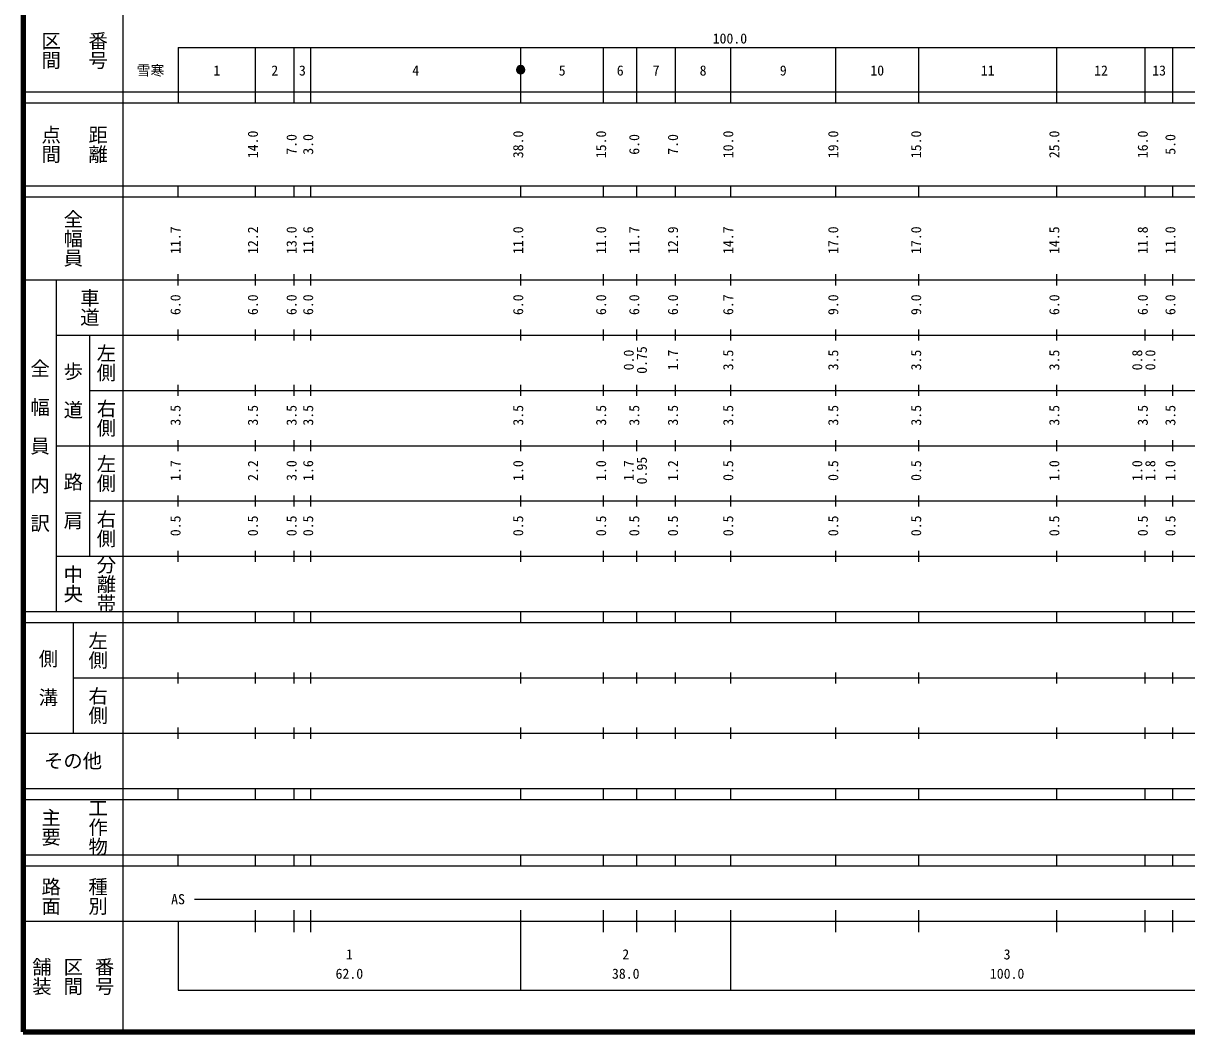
# Model space of a CAD drawing. Units: millimetres on the paper, enlarged 1000 times. Extents: x 40000 to 680000, y 20000 to 380000.
# Drawn here: x 40000 to 250498, y 20000 to 202409 of the extents above; entities that cross this region are included whole.
import ezdxf
from ezdxf.enums import TextEntityAlignment as Align

# ---------------------------------------------------------------- set-up
doc = ezdxf.new("R2010")
doc.units = ezdxf.units.MM
doc.header["$LTSCALE"] = 1000
doc.layers.add('M-TTL', color=2, linetype='Continuous', lineweight=140)
doc.layers.add('M-TTL-BAND', color=7, linetype='Continuous', lineweight=25)
doc.styles.add('@ＭＳ ゴシック', font='')
doc.styles.add('ＭＳ ゴシック', font='')
doc.styles.get('@ＭＳ ゴシック').set_extended_font_data('@MS Gothic')
doc.styles.get('ＭＳ ゴシック').set_extended_font_data('MS Gothic')

msp = doc.modelspace()

# ---------------------------------------------------------------- hatches: boundary and pattern name
at = {"layer": 'M-TTL-BAND'}
msp.add_hatch(color=256, dxfattribs=at).paths.add_polyline_path([(130750, 194000, 1), (129250, 194000, 1)])

# ---------------------------------------------------------------- linework, layer by layer
at = {"layer": 'M-TTL'}
for p, q in [((40000, 380000), (40000, 20000)), ((40000, 20000), (680000, 20000))]:
    msp.add_line(p, q, dxfattribs=at)
at = {"layer": 'M-TTL-BAND'}
for p, q in [((58000, 370000), (58000, 20000)), ((68000, 198000), (579000, 198000)), ((68000, 198000), (68000, 188000)), ((82000, 188000), (82000, 198000)), ((89000, 188000), (89000, 198000)), ((92000, 188000), (92000, 198000)), ((130000, 188000), (130000, 198000)), ((145000, 188000), (145000, 198000)), ((151000, 188000), (151000, 198000)), ((158000, 188000), (158000, 198000)), ((168000, 188000), (168000, 198000)), ((187000, 188000), (187000, 198000)), ((202000, 188000), (202000, 198000)), ((227000, 188000), (227000, 198000)), ((243000, 188000), (243000, 198000)), ((248000, 188000), (248000, 198000)), ((40000, 190000), (579000, 190000)), ((40000, 188000), (579000, 188000)), ((40000, 173000), (579000, 173000)), ((68000, 171000), (68000, 173000)), ((82000, 171000), (82000, 173000)), ((89000, 171000), (89000, 173000)), ((92000, 171000), (92000, 173000)), ((130000, 171000), (130000, 173000)), ((145000, 171000), (145000, 173000)), ((151000, 171000), (151000, 173000)), ((158000, 171000), (158000, 173000)), ((168000, 171000), (168000, 173000)), ((187000, 171000), (187000, 173000)), ((202000, 171000), (202000, 173000)), ((227000, 171000), (227000, 173000)), ((243000, 171000), (243000, 173000)), ((248000, 171000), (248000, 173000)), ((40000, 171000), (579000, 171000)), ((40000, 156000), (579000, 156000)), ((46000, 96000), (46000, 156000)), ((68000, 155000), (68000, 157000)), ((82000, 155000), (82000, 157000)), ((89000, 155000), (89000, 157000)), ((92000, 155000), (92000, 157000)), ((130000, 155000), (130000, 157000)), ((145000, 155000), (145000, 157000)), ((151000, 155000), (151000, 157000)), ((158000, 155000), (158000, 157000)), ((168000, 155000), (168000, 157000)), ((187000, 155000), (187000, 157000)), ((202000, 155000), (202000, 157000)), ((227000, 155000), (227000, 157000)), ((243000, 155000), (243000, 157000)), ((248000, 155000), (248000, 157000)), ((46000, 146000), (579000, 146000)), ((52000, 146000), (52000, 106000)), ((68000, 145000), (68000, 147000)), ((82000, 145000), (82000, 147000)), ((89000, 145000), (89000, 147000)), ((92000, 145000), (92000, 147000)), ((130000, 145000), (130000, 147000)), ((145000, 145000), (145000, 147000)), ((151000, 145000), (151000, 147000)), ((158000, 145000), (158000, 147000)), ((168000, 145000), (168000, 147000)), ((187000, 145000), (187000, 147000)), ((202000, 145000), (202000, 147000)), ((227000, 145000), (227000, 147000)), ((243000, 145000), (243000, 147000)), ((248000, 145000), (248000, 147000)), ((68000, 135000), (68000, 137000)), ((82000, 135000), (82000, 137000)), ((89000, 135000), (89000, 137000)), ((92000, 135000), (92000, 137000)), ((130000, 135000), (130000, 137000)), ((145000, 135000), (145000, 137000)), ((151000, 135000), (151000, 137000)), ((158000, 135000), (158000, 137000)), ((168000, 135000), (168000, 137000)), ((187000, 135000), (187000, 137000)), ((202000, 135000), (202000, 137000)), ((227000, 135000), (227000, 137000)), ((243000, 135000), (243000, 137000)), ((248000, 135000), (248000, 137000)), ((52000, 136000), (579000, 136000)), ((68000, 125000), (68000, 127000)), ((82000, 125000), (82000, 127000)), ((89000, 125000), (89000, 127000)), ((92000, 125000), (92000, 127000)), ((130000, 125000), (130000, 127000)), ((145000, 125000), (145000, 127000)), ((151000, 125000), (151000, 127000)), ((158000, 125000), (158000, 127000)), ((168000, 125000), (168000, 127000)), ((187000, 125000), (187000, 127000)), ((202000, 125000), (202000, 127000)), ((227000, 125000), (227000, 127000)), ((243000, 125000), (243000, 127000)), ((248000, 125000), (248000, 127000)), ((46000, 126000), (579000, 126000)), ((52000, 116000), (579000, 116000)), ((68000, 115000), (68000, 117000)), ((82000, 115000), (82000, 117000)), ((89000, 115000), (89000, 117000)), ((92000, 115000), (92000, 117000)), ((130000, 115000), (130000, 117000)), ((145000, 115000), (145000, 117000)), ((151000, 115000), (151000, 117000)), ((158000, 115000), (158000, 117000)), ((168000, 115000), (168000, 117000)), ((187000, 115000), (187000, 117000)), ((202000, 115000), (202000, 117000)), ((227000, 115000), (227000, 117000)), ((243000, 115000), (243000, 117000)), ((248000, 115000), (248000, 117000)), ((46000, 106000), (579000, 106000)), ((68000, 105000), (68000, 107000)), ((82000, 105000), (82000, 107000)), ((89000, 105000), (89000, 107000)), ((92000, 105000), (92000, 107000)), ((130000, 105000), (130000, 107000)), ((145000, 105000), (145000, 107000)), ((151000, 105000), (151000, 107000)), ((158000, 105000), (158000, 107000)), ((168000, 105000), (168000, 107000)), ((187000, 105000), (187000, 107000)), ((202000, 105000), (202000, 107000)), ((227000, 105000), (227000, 107000)), ((243000, 105000), (243000, 107000)), ((248000, 105000), (248000, 107000)), ((40000, 96000), (579000, 96000)), ((68000, 94000), (68000, 96000)), ((82000, 94000), (82000, 96000)), ((89000, 94000), (89000, 96000)), ((92000, 94000), (92000, 96000)), ((130000, 94000), (130000, 96000)), ((145000, 94000), (145000, 96000)), ((151000, 94000), (151000, 96000)), ((158000, 94000), (158000, 96000)), ((168000, 94000), (168000, 96000)), ((187000, 94000), (187000, 96000)), ((202000, 94000), (202000, 96000)), ((227000, 94000), (227000, 96000)), ((243000, 94000), (243000, 96000)), ((248000, 94000), (248000, 96000)), ((40000, 94000), (579000, 94000)), ((49000, 94000), (49000, 74000)), ((68000, 83000), (68000, 85000)), ((82000, 83000), (82000, 85000)), ((89000, 83000), (89000, 85000)), ((92000, 83000), (92000, 85000)), ((130000, 83000), (130000, 85000)), ((145000, 83000), (145000, 85000)), ((151000, 83000), (151000, 85000)), ((158000, 83000), (158000, 85000)), ((168000, 83000), (168000, 85000)), ((187000, 83000), (187000, 85000)), ((202000, 83000), (202000, 85000)), ((227000, 83000), (227000, 85000)), ((243000, 83000), (243000, 85000)), ((248000, 83000), (248000, 85000)), ((49000, 84000), (579000, 84000)), ((40000, 74000), (579000, 74000)), ((68000, 73000), (68000, 75000)), ((82000, 73000), (82000, 75000)), ((89000, 73000), (89000, 75000)), ((92000, 73000), (92000, 75000)), ((130000, 73000), (130000, 75000)), ((145000, 73000), (145000, 75000)), ((151000, 73000), (151000, 75000)), ((158000, 73000), (158000, 75000)), ((168000, 73000), (168000, 75000)), ((187000, 73000), (187000, 75000)), ((202000, 73000), (202000, 75000)), ((227000, 73000), (227000, 75000)), ((243000, 73000), (243000, 75000)), ((248000, 73000), (248000, 75000)), ((40000, 64000), (579000, 64000)), ((68000, 62000), (68000, 64000)), ((82000, 62000), (82000, 64000)), ((89000, 62000), (89000, 64000)), ((92000, 62000), (92000, 64000)), ((130000, 62000), (130000, 64000)), ((145000, 62000), (145000, 64000)), ((151000, 62000), (151000, 64000)), ((158000, 62000), (158000, 64000)), ((168000, 62000), (168000, 64000)), ((187000, 62000), (187000, 64000)), ((202000, 62000), (202000, 64000)), ((227000, 62000), (227000, 64000)), ((243000, 62000), (243000, 64000)), ((248000, 62000), (248000, 64000)), ((40000, 62000), (579000, 62000)), ((40000, 52000), (579000, 52000)), ((68000, 50000), (68000, 52000)), ((82000, 50000), (82000, 52000)), ((89000, 50000), (89000, 52000)), ((92000, 50000), (92000, 52000)), ((130000, 50000), (130000, 52000)), ((145000, 50000), (145000, 52000)), ((151000, 50000), (151000, 52000)), ((158000, 50000), (158000, 52000)), ((168000, 50000), (168000, 52000)), ((187000, 50000), (187000, 52000)), ((202000, 50000), (202000, 52000)), ((227000, 50000), (227000, 52000)), ((243000, 50000), (243000, 52000)), ((248000, 50000), (248000, 52000)), ((40000, 50000), (579000, 50000)), ((71000, 44000), (559000, 44000)), ((40000, 40000), (579000, 40000)), ((68000, 40000), (68000, 27500)), ((82000, 38000), (82000, 42000)), ((89000, 38000), (89000, 42000)), ((92000, 38000), (92000, 42000)), ((130000, 27500), (130000, 42000)), ((145000, 38000), (145000, 42000)), ((151000, 38000), (151000, 42000)), ((158000, 38000), (158000, 42000)), ((168000, 27500), (168000, 42000)), ((187000, 38000), (187000, 42000)), ((202000, 38000), (202000, 42000)), ((227000, 38000), (227000, 42000)), ((243000, 38000), (243000, 42000)), ((248000, 38000), (248000, 42000)), ((68000, 27500), (579000, 27500))]:
    msp.add_line(p, q, dxfattribs=at)
msp.add_lwpolyline([(130750, 194000, 1), (129250, 194000, 1)], format="xyb", close=True, dxfattribs=at)

# ---------------------------------------------------------------- texts
at = {"layer": 'M-TTL-BAND', "style": '@ＭＳ ゴシック'}
for s, p in [('区間', (45000, 197500)), ('番号', (53500, 197500)), ('点間', (45000, 180500)), ('距離', (53500, 180500)), ('全幅員', (49000, 163500)), ('車道', (52000, 151000)), ('左側', (55000, 141000)), ('全\u3000幅\u3000員\u3000内\u3000訳', (43000, 126000)), ('歩\u3000道', (49000, 136000)), ('右側', (55000, 131000)), ('左側', (55000, 121000)), ('路\u3000肩', (49000, 116000)), ('右側', (55000, 111000)), ('分離帯', (55000, 101000)), ('中央', (49000, 101000)), ('左側', (53500, 89000)), ('側\u3000溝', (44500, 84000)), ('右側', (53500, 79000)), ('工作物', (53500, 57000)), ('主要', (45000, 57000)), ('路面', (45000, 44500)), ('種別', (53500, 44500)), ('舗装', (43333, 30000)), ('区間', (49000, 30000)), ('番号', (54667, 30000))]:
    msp.add_text(s, height=2566, rotation=270, dxfattribs=at).set_placement(p, align=Align.MIDDLE_CENTER)
at = {"layer": 'M-TTL-BAND', "style": 'ＭＳ ゴシック'}
for s, p in [('100.0', (167844, 198195)), ('雪寒', (63017, 192405)), ('1', (75000, 192405)), ('2', (85500, 192405)), ('3', (90500, 192405)), ('4', (111000, 192405)), ('5', (137500, 192405)), ('6', (148000, 192405)), ('7', (154500, 192405)), ('8', (163000, 192405)), ('9', (177500, 192405)), ('10', (194500, 192405)), ('11', (214500, 192405)), ('12', (235000, 192405)), ('13', (245500, 192405)), ('AS', (68000, 42500)), ('1', (99000, 32523)), ('2', (149000, 32523)), ('3', (218000, 32523)), ('62.0', (99000, 29033)), ('38.0', (149000, 29033)), ('100.0', (218000, 29033))]:
    msp.add_text(s, height=1833, dxfattribs=at).set_placement(p, align=Align.BOTTOM_CENTER)
for s, p in [('14.0', (83000, 180500)), ('7.0', (90000, 180500)), ('3.0', (93000, 180500)), ('38.0', (131000, 180500)), ('15.0', (146000, 180500)), ('6.0', (152000, 180500)), ('7.0', (159000, 180500)), ('10.0', (169000, 180500)), ('19.0', (188000, 180500)), ('15.0', (203000, 180500)), ('25.0', (228000, 180500)), ('16.0', (244000, 180500)), ('5.0', (249000, 180500)), ('11.7', (69000, 163174)), ('12.2', (83000, 163174)), ('13.0', (90000, 163174)), ('11.6', (93000, 163174)), ('11.0', (131000, 163174)), ('11.0', (146000, 163174)), ('11.7', (152000, 163174)), ('12.9', (159000, 163174)), ('14.7', (169000, 163174)), ('17.0', (188000, 163174)), ('17.0', (203000, 163174)), ('14.5', (228000, 163174)), ('11.8', (244000, 163174)), ('11.0', (249000, 163174)), ('6.0', (69000, 151500)), ('6.0', (83000, 151500)), ('6.0', (90000, 151500)), ('6.0', (93000, 151500)), ('6.0', (131000, 151500)), ('6.0', (146000, 151500)), ('6.0', (152000, 151500)), ('6.0', (159000, 151500)), ('6.7', (169000, 151500)), ('9.0', (188000, 151500)), ('9.0', (203000, 151500)), ('6.0', (228000, 151500)), ('6.0', (244000, 151500)), ('6.0', (249000, 151500)), ('0.0', (151000, 141500)), ('0.75', (153370, 141500)), ('1.7', (159000, 141500)), ('3.5', (169000, 141500)), ('3.5', (188000, 141500)), ('3.5', (203000, 141500)), ('3.5', (228000, 141500)), ('0.8', (243000, 141500)), ('0.0', (245370, 141500)), ('3.5', (69000, 131500)), ('3.5', (83000, 131500)), ('3.5', (90000, 131500)), ('3.5', (93000, 131500)), ('3.5', (131000, 131500)), ('3.5', (146000, 131500)), ('3.5', (152000, 131500)), ('3.5', (159000, 131500)), ('3.5', (169000, 131500)), ('3.5', (188000, 131500)), ('3.5', (203000, 131500)), ('3.5', (228000, 131500)), ('3.5', (244000, 131500)), ('3.5', (249000, 131500)), ('1.7', (69000, 121500)), ('2.2', (83000, 121500)), ('3.0', (90000, 121500)), ('1.6', (93000, 121500)), ('1.0', (131000, 121500)), ('1.0', (146000, 121500)), ('1.7', (151000, 121500)), ('0.95', (153370, 121500)), ('1.2', (159000, 121500)), ('0.5', (169000, 121500)), ('0.5', (188000, 121500)), ('0.5', (203000, 121500)), ('1.0', (228000, 121500)), ('1.0', (243000, 121500)), ('1.8', (245370, 121500)), ('1.0', (249000, 121500)), ('0.5', (69000, 111500)), ('0.5', (83000, 111500)), ('0.5', (90000, 111500)), ('0.5', (93000, 111500)), ('0.5', (131000, 111500)), ('0.5', (146000, 111500)), ('0.5', (152000, 111500)), ('0.5', (159000, 111500)), ('0.5', (169000, 111500)), ('0.5', (188000, 111500)), ('0.5', (203000, 111500)), ('0.5', (228000, 111500)), ('0.5', (244000, 111500)), ('0.5', (249000, 111500))]:
    msp.add_text(s, height=1833, rotation=90, dxfattribs=at).set_placement(p, align=Align.BOTTOM_CENTER)
msp.add_text('その他', height=2566, dxfattribs=at).set_placement((49000, 69000), align=Align.MIDDLE_CENTER)

doc.saveas('drawing.dxf')
